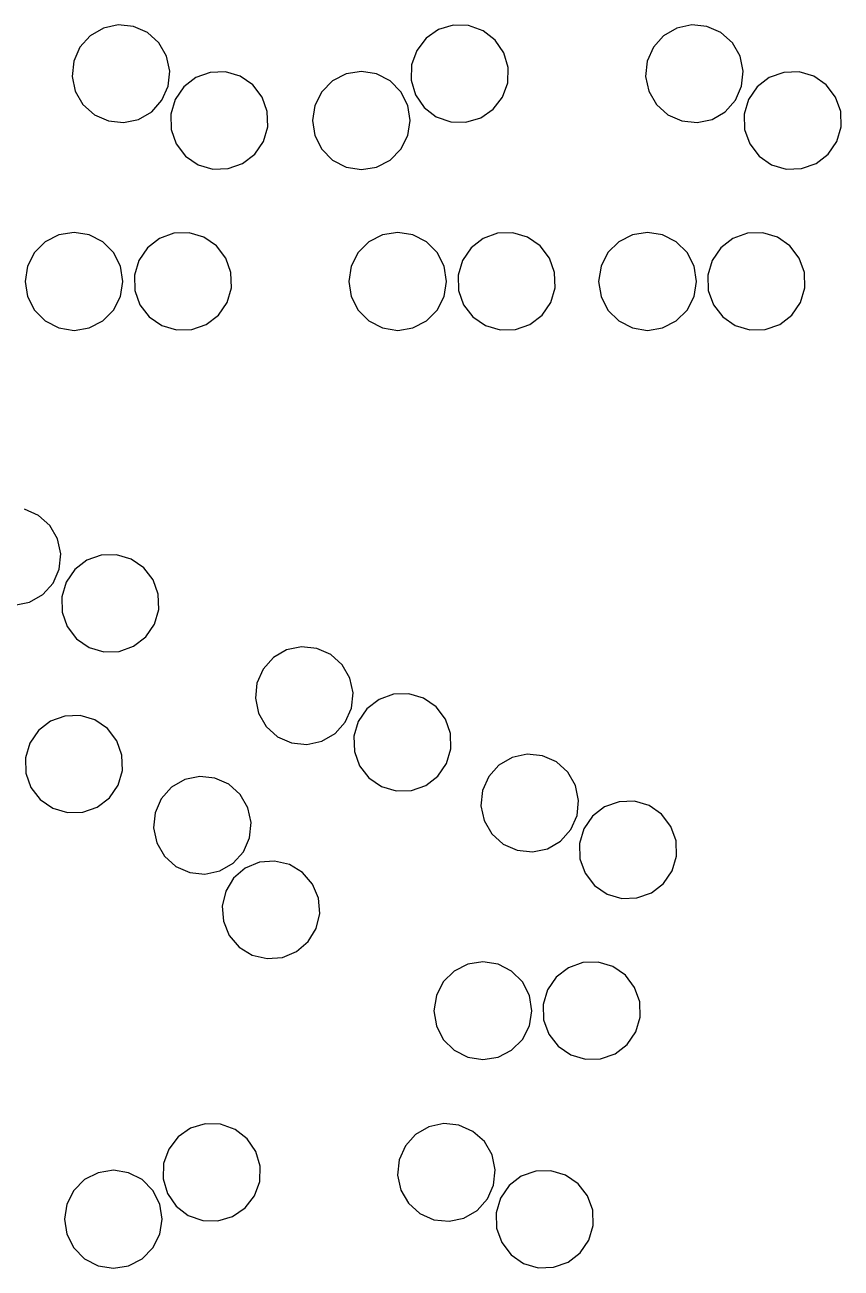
# Model space of a CAD drawing. Header units: metres. Extents: x -351 to 351, y -124 to 360.
# Drawn here: x 239.6 to 323.1, y -21.3 to 105.7 of the extents above; entities that cross this region are included whole.
import ezdxf

# ---------------------------------------------------------------- set-up
doc = ezdxf.new("R2010")
doc.units = ezdxf.units.M

msp = doc.modelspace()

# ---------------------------------------------------------------- linework, layer by layer
for p, q in [((249.15654, 105.73934, -623.5383), (247.62692, 105.41159, -623.5383)), ((250.71259, 105.57837, -623.5383), (249.15654, 105.73934, -623.5383)), ((252.14273, 104.94443, -623.5383), (250.71259, 105.57837, -623.5383)), ((283.41025, 105.704384, -623.5383), (281.90997, 105.261314, -623.5383)), ((284.97403, 105.662155, -623.5383), (283.41025, 105.704384, -623.5383)), ((286.4482, 105.13876, -623.5383), (284.97403, 105.662155, -623.5383)), ((307.79175, 105.73934, -623.5383), (306.26212, 105.41159, -623.5383)), ((309.34778, 105.57837, -623.5383), (307.79175, 105.73934, -623.5383)), ((310.77792, 104.94443, -623.5383), (309.34778, 105.57837, -623.5383)), ((246.27344, 104.627205, -623.5383), (245.22859, 103.46296, -623.5383)), ((247.62692, 105.41159, -623.5383), (246.27344, 104.627205, -623.5383)), ((253.30698, 103.89958, -623.5383), (252.14273, 104.94443, -623.5383)), ((280.62003, 104.37631, -623.5383), (279.66672, 103.13602, -623.5383)), ((281.90997, 105.261314, -623.5383), (280.62003, 104.37631, -623.5383)), ((287.68854, 104.18543, -623.5383), (286.4482, 105.13876, -623.5383)), ((304.90863, 104.627205, -623.5383), (303.86377, 103.46296, -623.5383)), ((306.26212, 105.41159, -623.5383), (304.90863, 104.627205, -623.5383)), ((311.94217, 103.89958, -623.5383), (310.77792, 104.94443, -623.5383)), ((245.22859, 103.46296, -623.5383), (244.59465, 102.03282, -623.5383)), ((254.09135, 102.546104, -623.5383), (253.30698, 103.89958, -623.5383)), ((279.66672, 103.13602, -623.5383), (279.1433, 101.66183, -623.5383)), ((288.57352, 102.89549, -623.5383), (287.68854, 104.18543, -623.5383)), ((303.86377, 103.46296, -623.5383), (303.22986, 102.03282, -623.5383)), ((312.72656, 102.546104, -623.5383), (311.94217, 103.89958, -623.5383)), ((244.59465, 102.03282, -623.5383), (244.43369, 100.47678, -623.5383)), ((254.4191, 101.01648, -623.5383), (254.09135, 102.546104, -623.5383)), ((279.1433, 101.66183, -623.5383), (279.10107, 100.09805, -623.5383)), ((289.0166, 101.3952, -623.5383), (288.57352, 102.89549, -623.5383)), ((303.22986, 102.03282, -623.5383), (303.06888, 100.47678, -623.5383)), ((313.0543, 101.01648, -623.5383), (312.72656, 102.546104, -623.5383)), ((244.43369, 100.47678, -623.5383), (244.76143, 98.94715, -623.5383)), ((254.25813, 99.460434, -623.5383), (254.4191, 101.01648, -623.5383)), ((258.55716, 100.88056, -623.5383), (257.08298, 100.35717, -623.5383)), ((260.12094, 100.92279, -623.5383), (258.55716, 100.88056, -623.5383)), ((261.62122, 100.47972, -623.5383), (260.12094, 100.92279, -623.5383)), ((262.91116, 99.59472, -623.5383), (261.62122, 100.47972, -623.5383)), ((272.4678, 100.72032, -623.5383), (271.07394, 100.01012, -623.5383)), ((274.01288, 100.965034, -623.5383), (272.4678, 100.72032, -623.5383)), ((275.55795, 100.72032, -623.5383), (274.01288, 100.965034, -623.5383)), ((276.9518, 100.01012, -623.5383), (275.55795, 100.72032, -623.5383)), ((288.97437, 99.83143, -623.5383), (289.0166, 101.3952, -623.5383)), ((303.06888, 100.47678, -623.5383), (303.3966, 98.94715, -623.5383)), ((312.8933, 99.460434, -623.5383), (313.0543, 101.01648, -623.5383)), ((317.19235, 100.88056, -623.5383), (315.71817, 100.35717, -623.5383)), ((318.75613, 100.92279, -623.5383), (317.19235, 100.88056, -623.5383)), ((320.2564, 100.47972, -623.5383), (318.75613, 100.92279, -623.5383)), ((321.54636, 99.59472, -623.5383), (320.2564, 100.47972, -623.5383)), ((253.62419, 98.0303, -623.5383), (254.25813, 99.460434, -623.5383)), ((255.84267, 99.40384, -623.5383), (254.95767, 98.1139, -623.5383)), ((257.08298, 100.35717, -623.5383), (255.84267, 99.40384, -623.5383)), ((263.86447, 98.35442, -623.5383), (262.91116, 99.59472, -623.5383)), ((271.07394, 100.01012, -623.5383), (269.9678, 98.90396, -623.5383)), ((278.05795, 98.90396, -623.5383), (276.9518, 100.01012, -623.5383)), ((279.10107, 100.09805, -623.5383), (279.54416, 98.59776, -623.5383)), ((288.45096, 98.35724, -623.5383), (288.97437, 99.83143, -623.5383)), ((312.2594, 98.0303, -623.5383), (312.8933, 99.460434, -623.5383)), ((314.47784, 99.40384, -623.5383), (313.59286, 98.1139, -623.5383)), ((315.71817, 100.35717, -623.5383), (314.47784, 99.40384, -623.5383)), ((322.49966, 98.35442, -623.5383), (321.54636, 99.59472, -623.5383)), ((244.76143, 98.94715, -623.5383), (245.5458, 97.59367, -623.5383)), ((252.57935, 96.86605, -623.5383), (253.62419, 98.0303, -623.5383)), ((254.95767, 98.1139, -623.5383), (254.51459, 96.61361, -623.5383)), ((264.38788, 96.88023, -623.5383), (263.86447, 98.35442, -623.5383)), ((269.9678, 98.90396, -623.5383), (269.2576, 97.51012, -623.5383)), ((278.76816, 97.51012, -623.5383), (278.05795, 98.90396, -623.5383)), ((279.54416, 98.59776, -623.5383), (280.42914, 97.30782, -623.5383)), ((287.49765, 97.11694, -623.5383), (288.45096, 98.35724, -623.5383)), ((303.3966, 98.94715, -623.5383), (304.181, 97.59367, -623.5383)), ((311.21454, 96.86605, -623.5383), (312.2594, 98.0303, -623.5383)), ((313.59286, 98.1139, -623.5383), (313.14978, 96.61361, -623.5383)), ((323.02307, 96.88023, -623.5383), (322.49966, 98.35442, -623.5383)), ((245.5458, 97.59367, -623.5383), (246.71007, 96.54883, -623.5383)), ((251.22586, 96.081665, -623.5383), (252.57935, 96.86605, -623.5383)), ((254.51459, 96.61361, -623.5383), (254.55682, 95.049835, -623.5383)), ((264.4301, 95.31646, -623.5383), (264.38788, 96.88023, -623.5383)), ((269.2576, 97.51012, -623.5383), (269.01288, 95.965034, -623.5383)), ((279.01288, 95.965034, -623.5383), (278.76816, 97.51012, -623.5383)), ((280.42914, 97.30782, -623.5383), (281.66946, 96.35449, -623.5383)), ((286.2077, 96.23194, -623.5383), (287.49765, 97.11694, -623.5383)), ((304.181, 97.59367, -623.5383), (305.34525, 96.54883, -623.5383)), ((309.86105, 96.081665, -623.5383), (311.21454, 96.86605, -623.5383)), ((313.14978, 96.61361, -623.5383), (313.19202, 95.049835, -623.5383)), ((323.0653, 95.31646, -623.5383), (323.02307, 96.88023, -623.5383)), ((246.71007, 96.54883, -623.5383), (248.1402, 95.91489, -623.5383)), ((248.1402, 95.91489, -623.5383), (249.69624, 95.753914, -623.5383)), ((249.69624, 95.753914, -623.5383), (251.22586, 96.081665, -623.5383)), ((263.98703, 93.81617, -623.5383), (264.4301, 95.31646, -623.5383)), ((269.01288, 95.965034, -623.5383), (269.2576, 94.41995, -623.5383)), ((278.76816, 94.41995, -623.5383), (279.01288, 95.965034, -623.5383)), ((281.66946, 96.35449, -623.5383), (283.14365, 95.8311, -623.5383)), ((283.14365, 95.8311, -623.5383), (284.70743, 95.78887, -623.5383)), ((284.70743, 95.78887, -623.5383), (286.2077, 96.23194, -623.5383)), ((305.34525, 96.54883, -623.5383), (306.7754, 95.91489, -623.5383)), ((306.7754, 95.91489, -623.5383), (308.33142, 95.753914, -623.5383)), ((308.33142, 95.753914, -623.5383), (309.86105, 96.081665, -623.5383)), ((322.62222, 93.81617, -623.5383), (323.0653, 95.31646, -623.5383)), ((254.55682, 95.049835, -623.5383), (255.08022, 93.575645, -623.5383)), ((269.2576, 94.41995, -623.5383), (269.9678, 93.02611, -623.5383)), ((278.05795, 93.02611, -623.5383), (278.76816, 94.41995, -623.5383)), ((313.19202, 95.049835, -623.5383), (313.71542, 93.575645, -623.5383)), ((255.08022, 93.575645, -623.5383), (256.03354, 92.33535, -623.5383)), ((263.10205, 92.52623, -623.5383), (263.98703, 93.81617, -623.5383)), ((269.9678, 93.02611, -623.5383), (271.07394, 91.91995, -623.5383)), ((276.9518, 91.919945, -623.5383), (278.05795, 93.02611, -623.5383)), ((313.71542, 93.575645, -623.5383), (314.66873, 92.33535, -623.5383)), ((321.73724, 92.52623, -623.5383), (322.62222, 93.81617, -623.5383)), ((256.03354, 92.33535, -623.5383), (257.3235, 91.45035, -623.5383)), ((260.38754, 91.04951, -623.5383), (261.86172, 91.5729, -623.5383)), ((261.86172, 91.5729, -623.5383), (263.10205, 92.52623, -623.5383)), ((271.07394, 91.91995, -623.5383), (272.4678, 91.20975, -623.5383)), ((275.55795, 91.20975, -623.5383), (276.9518, 91.919945, -623.5383)), ((314.66873, 92.33535, -623.5383), (315.95868, 91.45035, -623.5383)), ((319.02274, 91.04951, -623.5383), (320.49692, 91.5729, -623.5383)), ((320.49692, 91.5729, -623.5383), (321.73724, 92.52623, -623.5383)), ((257.3235, 91.45035, -623.5383), (258.82376, 91.00728, -623.5383)), ((258.82376, 91.00728, -623.5383), (260.38754, 91.04951, -623.5383)), ((272.4678, 91.20975, -623.5383), (274.01288, 90.965034, -623.5383)), ((274.01288, 90.965034, -623.5383), (275.55795, 91.20975, -623.5383)), ((315.95868, 91.45035, -623.5383), (317.45895, 91.00728, -623.5383)), ((317.45895, 91.00728, -623.5383), (319.02274, 91.04951, -623.5383)), ((243.08774, 84.277084, -623.5383), (241.69391, 83.56688, -623.5383)), ((244.63283, 84.5218, -623.5383), (243.08774, 84.277084, -623.5383)), ((246.17792, 84.277084, -623.5383), (244.63283, 84.5218, -623.5383)), ((247.57175, 83.56688, -623.5383), (246.17792, 84.277084, -623.5383)), ((253.36932, 83.91393, -623.5383), (252.12903, 82.9606, -623.5383)), ((254.84352, 84.437325, -623.5383), (253.36932, 83.91393, -623.5383)), ((256.4073, 84.47955, -623.5383), (254.84352, 84.437325, -623.5383)), ((257.90756, 84.03648, -623.5383), (256.4073, 84.47955, -623.5383)), ((259.1975, 83.15148, -623.5383), (257.90756, 84.03648, -623.5383)), ((276.18146, 84.277084, -623.5383), (274.7876, 83.56688, -623.5383)), ((277.72653, 84.5218, -623.5383), (276.18146, 84.277084, -623.5383)), ((279.2716, 84.277084, -623.5383), (277.72653, 84.5218, -623.5383)), ((280.66547, 83.56688, -623.5383), (279.2716, 84.277084, -623.5383)), ((286.463, 83.91393, -623.5383), (285.2227, 82.9606, -623.5383)), ((287.9372, 84.437325, -623.5383), (286.463, 83.91393, -623.5383)), ((289.50098, 84.47955, -623.5383), (287.9372, 84.437325, -623.5383)), ((291.00125, 84.03648, -623.5383), (289.50098, 84.47955, -623.5383)), ((292.2912, 83.15148, -623.5383), (291.00125, 84.03648, -623.5383)), ((301.72296, 84.277084, -623.5383), (300.3291, 83.56688, -623.5383)), ((303.26804, 84.5218, -623.5383), (301.72296, 84.277084, -623.5383)), ((304.8131, 84.277084, -623.5383), (303.26804, 84.5218, -623.5383)), ((306.20697, 83.56688, -623.5383), (304.8131, 84.277084, -623.5383)), ((312.00452, 83.91393, -623.5383), (310.7642, 82.9606, -623.5383)), ((313.4787, 84.437325, -623.5383), (312.00452, 83.91393, -623.5383)), ((315.04248, 84.47955, -623.5383), (313.4787, 84.437325, -623.5383)), ((316.54276, 84.03648, -623.5383), (315.04248, 84.47955, -623.5383)), ((317.8327, 83.15148, -623.5383), (316.54276, 84.03648, -623.5383)), ((241.69391, 83.56688, -623.5383), (240.58774, 82.460724, -623.5383)), ((248.67792, 82.460724, -623.5383), (247.57175, 83.56688, -623.5383)), ((252.12903, 82.9606, -623.5383), (251.24402, 81.67066, -623.5383)), ((260.15085, 81.91119, -623.5383), (259.1975, 83.15148, -623.5383)), ((274.7876, 83.56688, -623.5383), (273.68146, 82.460724, -623.5383)), ((281.7716, 82.460724, -623.5383), (280.66547, 83.56688, -623.5383)), ((285.2227, 82.9606, -623.5383), (284.3377, 81.67066, -623.5383)), ((293.2445, 81.91119, -623.5383), (292.2912, 83.15148, -623.5383)), ((300.3291, 83.56688, -623.5383), (299.22296, 82.460724, -623.5383)), ((307.3131, 82.460724, -623.5383), (306.20697, 83.56688, -623.5383)), ((310.7642, 82.9606, -623.5383), (309.8792, 81.67066, -623.5383)), ((318.786, 81.91119, -623.5383), (317.8327, 83.15148, -623.5383)), ((240.58774, 82.460724, -623.5383), (239.87755, 81.06688, -623.5383)), ((249.3881, 81.06688, -623.5383), (248.67792, 82.460724, -623.5383)), ((251.24402, 81.67066, -623.5383), (250.80095, 80.17037, -623.5383)), ((260.67426, 80.437, -623.5383), (260.15085, 81.91119, -623.5383)), ((273.68146, 82.460724, -623.5383), (272.97125, 81.06688, -623.5383)), ((282.4818, 81.06688, -623.5383), (281.7716, 82.460724, -623.5383)), ((284.3377, 81.67066, -623.5383), (283.89462, 80.17037, -623.5383)), ((293.7679, 80.437, -623.5383), (293.2445, 81.91119, -623.5383)), ((299.22296, 82.460724, -623.5383), (298.51276, 81.06688, -623.5383)), ((308.02332, 81.06688, -623.5383), (307.3131, 82.460724, -623.5383)), ((309.8792, 81.67066, -623.5383), (309.43613, 80.17037, -623.5383)), ((319.30942, 80.437, -623.5383), (318.786, 81.91119, -623.5383)), ((239.87755, 81.06688, -623.5383), (239.63283, 79.5218, -623.5383)), ((249.63283, 79.5218, -623.5383), (249.3881, 81.06688, -623.5383)), ((250.80095, 80.17037, -623.5383), (250.84319, 78.6066, -623.5383)), ((260.71646, 78.87322, -623.5383), (260.67426, 80.437, -623.5383)), ((272.97125, 81.06688, -623.5383), (272.72653, 79.5218, -623.5383)), ((282.72653, 79.5218, -623.5383), (282.4818, 81.06688, -623.5383)), ((283.89462, 80.17037, -623.5383), (283.93686, 78.6066, -623.5383)), ((293.81015, 78.87322, -623.5383), (293.7679, 80.437, -623.5383)), ((298.51276, 81.06688, -623.5383), (298.26804, 79.5218, -623.5383)), ((308.26804, 79.5218, -623.5383), (308.02332, 81.06688, -623.5383)), ((309.43613, 80.17037, -623.5383), (309.47836, 78.6066, -623.5383)), ((319.35165, 78.87322, -623.5383), (319.30942, 80.437, -623.5383)), ((239.63283, 79.5218, -623.5383), (239.87755, 77.976715, -623.5383)), ((249.3881, 77.976715, -623.5383), (249.63283, 79.5218, -623.5383)), ((260.2734, 77.37293, -623.5383), (260.71646, 78.87322, -623.5383)), ((272.72653, 79.5218, -623.5383), (272.97125, 77.976715, -623.5383)), ((282.4818, 77.976715, -623.5383), (282.72653, 79.5218, -623.5383)), ((293.36707, 77.37293, -623.5383), (293.81015, 78.87322, -623.5383)), ((298.26804, 79.5218, -623.5383), (298.51276, 77.976715, -623.5383)), ((308.02332, 77.976715, -623.5383), (308.26804, 79.5218, -623.5383)), ((318.90857, 77.37293, -623.5383), (319.35165, 78.87322, -623.5383)), ((239.87755, 77.976715, -623.5383), (240.58774, 76.58287, -623.5383)), ((248.67792, 76.58287, -623.5383), (249.3881, 77.976715, -623.5383)), ((250.84319, 78.6066, -623.5383), (251.36658, 77.13241, -623.5383)), ((272.97125, 77.976715, -623.5383), (273.68146, 76.58287, -623.5383)), ((281.7716, 76.58287, -623.5383), (282.4818, 77.976715, -623.5383)), ((283.93686, 78.6066, -623.5383), (284.46027, 77.13241, -623.5383)), ((298.51276, 77.976715, -623.5383), (299.22296, 76.58287, -623.5383)), ((307.3131, 76.58287, -623.5383), (308.02332, 77.976715, -623.5383)), ((309.47836, 78.6066, -623.5383), (310.00177, 77.13241, -623.5383)), ((240.58774, 76.58287, -623.5383), (241.6939, 75.476715, -623.5383)), ((247.57175, 75.476715, -623.5383), (248.67792, 76.58287, -623.5383)), ((251.36658, 77.13241, -623.5383), (252.3199, 75.89211, -623.5383)), ((259.3884, 76.08299, -623.5383), (260.2734, 77.37293, -623.5383)), ((273.68146, 76.58287, -623.5383), (274.7876, 75.476715, -623.5383)), ((280.66547, 75.476715, -623.5383), (281.7716, 76.58287, -623.5383)), ((284.46027, 77.13241, -623.5383), (285.41357, 75.89211, -623.5383)), ((292.4821, 76.08299, -623.5383), (293.36707, 77.37293, -623.5383)), ((299.22296, 76.58287, -623.5383), (300.3291, 75.476715, -623.5383)), ((306.20697, 75.476715, -623.5383), (307.3131, 76.58287, -623.5383)), ((310.00177, 77.13241, -623.5383), (310.95508, 75.89211, -623.5383)), ((318.0236, 76.08299, -623.5383), (318.90857, 77.37293, -623.5383)), ((241.6939, 75.476715, -623.5383), (243.08774, 74.76652, -623.5383)), ((246.17792, 74.76652, -623.5383), (247.57175, 75.476715, -623.5383)), ((252.3199, 75.89211, -623.5383), (253.60985, 75.00711, -623.5383)), ((253.60985, 75.00711, -623.5383), (255.11014, 74.56404, -623.5383)), ((256.67392, 74.60627, -623.5383), (258.1481, 75.12966, -623.5383)), ((258.1481, 75.12966, -623.5383), (259.3884, 76.08299, -623.5383)), ((274.7876, 75.476715, -623.5383), (276.18146, 74.76652, -623.5383)), ((279.2716, 74.76652, -623.5383), (280.66547, 75.476715, -623.5383)), ((285.41357, 75.89211, -623.5383), (286.70352, 75.00711, -623.5383)), ((286.70352, 75.00711, -623.5383), (288.2038, 74.56404, -623.5383)), ((289.76758, 74.60627, -623.5383), (291.24176, 75.12966, -623.5383)), ((291.24176, 75.12966, -623.5383), (292.4821, 76.08299, -623.5383)), ((300.3291, 75.476715, -623.5383), (301.72296, 74.76652, -623.5383)), ((304.8131, 74.76652, -623.5383), (306.20697, 75.476715, -623.5383)), ((310.95508, 75.89211, -623.5383), (312.24503, 75.00711, -623.5383)), ((312.24503, 75.00711, -623.5383), (313.7453, 74.56404, -623.5383)), ((315.30908, 74.60627, -623.5383), (316.78326, 75.12966, -623.5383)), ((316.78326, 75.12966, -623.5383), (318.0236, 76.08299, -623.5383)), ((243.08774, 74.76652, -623.5383), (244.63283, 74.5218, -623.5383)), ((244.63283, 74.5218, -623.5383), (246.17792, 74.76652, -623.5383)), ((255.11014, 74.56404, -623.5383), (256.67392, 74.60627, -623.5383)), ((276.18146, 74.76652, -623.5383), (277.72653, 74.5218, -623.5383)), ((277.72653, 74.5218, -623.5383), (279.2716, 74.76652, -623.5383)), ((288.2038, 74.56404, -623.5383), (289.76758, 74.60627, -623.5383)), ((301.72296, 74.76652, -623.5383), (303.26804, 74.5218, -623.5383)), ((303.26804, 74.5218, -623.5383), (304.8131, 74.76652, -623.5383)), ((313.7453, 74.56404, -623.5383), (315.30908, 74.60627, -623.5383)), ((241.00081, 55.610603, -623.5383), (239.57066, 56.24454, -623.5383)), ((242.16504, 54.565754, -623.5383), (241.00081, 55.610603, -623.5383)), ((242.94943, 53.212273, -623.5383), (242.16504, 54.565754, -623.5383)), ((243.27718, 51.682648, -623.5383), (242.94943, 53.212273, -623.5383)), ((243.11621, 50.126606, -623.5383), (243.27718, 51.682648, -623.5383)), ((245.94106, 51.023335, -623.5383), (244.70076, 50.070007, -623.5383)), ((247.41525, 51.54673, -623.5383), (245.94106, 51.023335, -623.5383)), ((248.97902, 51.58896, -623.5383), (247.41525, 51.54673, -623.5383)), ((250.47931, 51.14589, -623.5383), (248.97902, 51.58896, -623.5383)), ((251.76926, 50.260887, -623.5383), (250.47931, 51.14589, -623.5383)), ((242.48227, 48.69647, -623.5383), (243.11621, 50.126606, -623.5383)), ((244.70076, 50.070007, -623.5383), (243.81577, 48.780067, -623.5383)), ((252.72258, 49.020588, -623.5383), (251.76926, 50.260887, -623.5383)), ((241.43742, 47.532223, -623.5383), (242.48227, 48.69647, -623.5383)), ((243.81577, 48.780067, -623.5383), (243.37268, 47.279778, -623.5383)), ((253.24597, 47.546402, -623.5383), (252.72258, 49.020588, -623.5383)), ((240.08394, 46.747833, -623.5383), (241.43742, 47.532223, -623.5383)), ((243.37268, 47.279778, -623.5383), (243.41492, 45.716003, -623.5383)), ((253.28821, 45.982628, -623.5383), (253.24597, 47.546402, -623.5383)), ((238.55432, 46.420086, -623.5383), (240.08394, 46.747833, -623.5383)), ((252.84512, 44.482338, -623.5383), (253.28821, 45.982628, -623.5383)), ((243.41492, 45.716003, -623.5383), (243.93831, 44.241814, -623.5383)), ((251.96013, 43.192398, -623.5383), (252.84512, 44.482338, -623.5383)), ((243.93831, 44.241814, -623.5383), (244.89163, 43.001514, -623.5383)), ((244.89163, 43.001514, -623.5383), (246.18158, 42.116516, -623.5383)), ((246.18158, 42.116516, -623.5383), (247.68187, 41.673447, -623.5383)), ((249.24564, 41.715675, -623.5383), (250.71983, 42.23907, -623.5383)), ((250.71983, 42.23907, -623.5383), (251.96013, 43.192398, -623.5383)), ((267.89615, 42.182755, -623.5383), (266.36652, 41.855007, -623.5383)), ((269.45218, 42.021782, -623.5383), (267.89615, 42.182755, -623.5383)), ((270.88232, 41.387844, -623.5383), (269.45218, 42.021782, -623.5383)), ((247.68187, 41.673447, -623.5383), (249.24564, 41.715675, -623.5383)), ((265.01303, 41.070618, -623.5383), (263.96817, 39.906372, -623.5383)), ((266.36652, 41.855007, -623.5383), (265.01303, 41.070618, -623.5383)), ((272.04657, 40.342995, -623.5383), (270.88232, 41.387844, -623.5383)), ((263.96817, 39.906372, -623.5383), (263.33426, 38.476234, -623.5383)), ((272.83096, 38.989517, -623.5383), (272.04657, 40.342995, -623.5383)), ((263.33426, 38.476234, -623.5383), (263.17328, 36.920193, -623.5383)), ((273.1587, 37.45989, -623.5383), (272.83096, 38.989517, -623.5383)), ((263.17328, 36.920193, -623.5383), (263.501, 35.390568, -623.5383)), ((272.9977, 35.903847, -623.5383), (273.1587, 37.45989, -623.5383)), ((277.29675, 37.32397, -623.5383), (275.82257, 36.800575, -623.5383)), ((278.86053, 37.366203, -623.5383), (277.29675, 37.32397, -623.5383)), ((280.3608, 36.92313, -623.5383), (278.86053, 37.366203, -623.5383)), ((281.65076, 36.03813, -623.5383), (280.3608, 36.92313, -623.5383)), ((272.3638, 34.47371, -623.5383), (272.9977, 35.903847, -623.5383)), ((274.58224, 35.847248, -623.5383), (273.69727, 34.55731, -623.5383)), ((275.82257, 36.800575, -623.5383), (274.58224, 35.847248, -623.5383)), ((282.60406, 34.79783, -623.5383), (281.65076, 36.03813, -623.5383)), ((242.2274, 34.580097, -623.5383), (240.9871, 33.62677, -623.5383)), ((243.7016, 35.103493, -623.5383), (242.2274, 34.580097, -623.5383)), ((245.26537, 35.14572, -623.5383), (243.7016, 35.103493, -623.5383)), ((246.76566, 34.702652, -623.5383), (245.26537, 35.14572, -623.5383)), ((248.0556, 33.81765, -623.5383), (246.76566, 34.702652, -623.5383)), ((263.501, 35.390568, -623.5383), (264.2854, 34.037086, -623.5383)), ((271.31894, 33.309464, -623.5383), (272.3638, 34.47371, -623.5383)), ((273.69727, 34.55731, -623.5383), (273.25418, 33.05702, -623.5383)), ((283.12747, 33.323643, -623.5383), (282.60406, 34.79783, -623.5383)), ((240.9871, 33.62677, -623.5383), (240.10211, 32.336826, -623.5383)), ((249.00893, 32.57735, -623.5383), (248.0556, 33.81765, -623.5383)), ((264.2854, 34.037086, -623.5383), (265.44965, 32.992237, -623.5383)), ((269.96545, 32.525074, -623.5383), (271.31894, 33.309464, -623.5383)), ((273.25418, 33.05702, -623.5383), (273.29642, 31.493244, -623.5383)), ((283.1697, 31.759867, -623.5383), (283.12747, 33.323643, -623.5383)), ((240.10211, 32.336826, -623.5383), (239.65903, 30.83654, -623.5383)), ((249.53232, 31.10316, -623.5383), (249.00893, 32.57735, -623.5383)), ((265.44965, 32.992237, -623.5383), (266.8798, 32.3583, -623.5383)), ((266.8798, 32.3583, -623.5383), (268.43582, 32.197327, -623.5383)), ((268.43582, 32.197327, -623.5383), (269.96545, 32.525074, -623.5383)), ((239.65903, 30.83654, -623.5383), (239.70126, 29.272764, -623.5383)), ((249.57455, 29.539387, -623.5383), (249.53232, 31.10316, -623.5383)), ((273.29642, 31.493244, -623.5383), (273.81982, 30.019056, -623.5383)), ((282.72662, 30.25958, -623.5383), (283.1697, 31.759867, -623.5383)), ((289.4289, 30.877972, -623.5383), (288.0754, 30.093584, -623.5383)), ((290.95853, 31.20572, -623.5383), (289.4289, 30.877972, -623.5383)), ((292.51456, 31.044746, -623.5383), (290.95853, 31.20572, -623.5383)), ((293.9447, 30.41081, -623.5383), (292.51456, 31.044746, -623.5383)), ((239.70126, 29.272764, -623.5383), (240.22466, 27.798576, -623.5383)), ((249.13147, 28.0391, -623.5383), (249.57455, 29.539387, -623.5383)), ((273.81982, 30.019056, -623.5383), (274.77313, 28.778755, -623.5383)), ((281.84164, 28.969637, -623.5383), (282.72662, 30.25958, -623.5383)), ((288.0754, 30.093584, -623.5383), (287.03055, 28.92934, -623.5383)), ((295.10895, 29.365963, -623.5383), (293.9447, 30.41081, -623.5383)), ((295.89334, 28.012482, -623.5383), (295.10895, 29.365963, -623.5383)), ((248.24648, 26.749157, -623.5383), (249.13147, 28.0391, -623.5383)), ((255.94647, 28.603819, -623.5383), (254.59299, 27.819431, -623.5383)), ((257.4761, 28.931568, -623.5383), (255.94647, 28.603819, -623.5383)), ((259.03214, 28.770596, -623.5383), (257.4761, 28.931568, -623.5383)), ((260.46228, 28.136658, -623.5383), (259.03214, 28.770596, -623.5383)), ((261.62653, 27.09181, -623.5383), (260.46228, 28.136658, -623.5383)), ((274.77313, 28.778755, -623.5383), (276.06308, 27.893757, -623.5383)), ((279.12714, 27.492916, -623.5383), (280.60132, 28.01631, -623.5383)), ((280.60132, 28.01631, -623.5383), (281.84164, 28.969637, -623.5383)), ((287.03055, 28.92934, -623.5383), (286.39664, 27.4992, -623.5383)), ((296.22107, 26.482855, -623.5383), (295.89334, 28.012482, -623.5383)), ((240.22466, 27.798576, -623.5383), (241.17798, 26.558277, -623.5383)), ((247.00618, 25.79583, -623.5383), (248.24648, 26.749157, -623.5383)), ((254.59299, 27.819431, -623.5383), (253.54814, 26.655186, -623.5383)), ((262.41092, 25.738329, -623.5383), (261.62653, 27.09181, -623.5383)), ((276.06308, 27.893757, -623.5383), (277.56335, 27.450686, -623.5383)), ((277.56335, 27.450686, -623.5383), (279.12714, 27.492916, -623.5383)), ((286.39664, 27.4992, -623.5383), (286.23566, 25.943161, -623.5383)), ((241.17798, 26.558277, -623.5383), (242.46793, 25.673277, -623.5383)), ((242.46793, 25.673277, -623.5383), (243.96822, 25.230206, -623.5383)), ((245.53198, 25.272434, -623.5383), (247.00618, 25.79583, -623.5383)), ((253.54814, 26.655186, -623.5383), (252.9142, 25.225046, -623.5383)), ((262.73865, 24.208702, -623.5383), (262.41092, 25.738329, -623.5383)), ((286.23566, 25.943161, -623.5383), (286.5634, 24.413532, -623.5383)), ((296.0601, 24.926815, -623.5383), (296.22107, 26.482855, -623.5383)), ((298.88495, 25.823544, -623.5383), (297.64462, 24.870216, -623.5383)), ((300.35913, 26.34694, -623.5383), (298.88495, 25.823544, -623.5383)), ((301.9229, 26.389168, -623.5383), (300.35913, 26.34694, -623.5383)), ((303.4232, 25.946096, -623.5383), (301.9229, 26.389168, -623.5383)), ((304.71313, 25.061096, -623.5383), (303.4232, 25.946096, -623.5383)), ((243.96822, 25.230206, -623.5383), (245.53198, 25.272434, -623.5383)), ((252.9142, 25.225046, -623.5383), (252.75323, 23.669006, -623.5383)), ((262.57767, 22.652662, -623.5383), (262.73865, 24.208702, -623.5383)), ((286.5634, 24.413532, -623.5383), (287.34778, 23.060051, -623.5383)), ((295.42618, 23.496675, -623.5383), (296.0601, 24.926815, -623.5383)), ((297.64462, 24.870216, -623.5383), (296.75964, 23.580273, -623.5383)), ((305.66644, 23.820797, -623.5383), (304.71313, 25.061096, -623.5383)), ((252.75323, 23.669006, -623.5383), (253.08098, 22.13938, -623.5383)), ((287.34778, 23.060051, -623.5383), (288.51202, 22.015203, -623.5383)), ((294.38132, 22.33243, -623.5383), (295.42618, 23.496675, -623.5383)), ((296.75964, 23.580273, -623.5383), (296.31656, 22.079987, -623.5383)), ((306.18985, 22.346607, -623.5383), (305.66644, 23.820797, -623.5383)), ((253.08098, 22.13938, -623.5383), (253.86536, 20.785898, -623.5383)), ((261.94376, 21.222523, -623.5383), (262.57767, 22.652662, -623.5383)), ((288.51202, 22.015203, -623.5383), (289.94217, 21.381268, -623.5383)), ((293.02783, 21.548042, -623.5383), (294.38132, 22.33243, -623.5383)), ((296.31656, 22.079987, -623.5383), (296.3588, 20.51621, -623.5383)), ((306.2321, 20.782833, -623.5383), (306.18985, 22.346607, -623.5383)), ((253.86536, 20.785898, -623.5383), (255.02962, 19.74105, -623.5383)), ((260.8989, 20.058277, -623.5383), (261.94376, 21.222523, -623.5383)), ((289.94217, 21.381268, -623.5383), (291.4982, 21.220293, -623.5383)), ((291.4982, 21.220293, -623.5383), (293.02783, 21.548042, -623.5383)), ((296.3588, 20.51621, -623.5383), (296.8822, 19.042023, -623.5383)), ((305.789, 19.282547, -623.5383), (306.2321, 20.782833, -623.5383)), ((255.02962, 19.74105, -623.5383), (256.45975, 19.107113, -623.5383)), ((256.45975, 19.107113, -623.5383), (258.01578, 18.94614, -623.5383)), ((258.01578, 18.94614, -623.5383), (259.5454, 19.27389, -623.5383)), ((259.5454, 19.27389, -623.5383), (260.8989, 20.058277, -623.5383)), ((262.13885, 19.56067, -623.5383), (260.9518, 18.541794, -623.5383)), ((263.58264, 20.162865, -623.5383), (262.13885, 19.56067, -623.5383)), ((265.14188, 20.289429, -623.5383), (263.58264, 20.162865, -623.5383)), ((266.66388, 19.927973, -623.5383), (265.14188, 20.289429, -623.5383)), ((267.99973, 19.11388, -623.5383), (266.66388, 19.927973, -623.5383)), ((269.0186, 17.926842, -623.5383), (267.99973, 19.11388, -623.5383)), ((304.90402, 17.992603, -623.5383), (305.789, 19.282547, -623.5383)), ((260.9518, 18.541794, -623.5383), (260.13773, 17.205969, -623.5383)), ((269.6208, 16.483047, -623.5383), (269.0186, 17.926842, -623.5383)), ((296.8822, 19.042023, -623.5383), (297.8355, 17.801723, -623.5383)), ((297.8355, 17.801723, -623.5383), (299.12546, 16.916723, -623.5383)), ((303.6637, 17.039276, -623.5383), (304.90402, 17.992603, -623.5383)), ((260.13773, 17.205969, -623.5383), (259.77628, 15.683955, -623.5383)), ((299.12546, 16.916723, -623.5383), (300.62573, 16.473652, -623.5383)), ((302.1895, 16.51588, -623.5383), (303.6637, 17.039276, -623.5383)), ((259.77628, 15.683955, -623.5383), (259.90283, 14.124739, -623.5383)), ((269.74734, 14.923831, -623.5383), (269.6208, 16.483047, -623.5383)), ((300.62573, 16.473652, -623.5383), (302.1895, 16.51588, -623.5383)), ((259.90283, 14.124739, -623.5383), (260.50504, 12.680946, -623.5383)), ((269.3859, 13.401816, -623.5383), (269.74734, 14.923831, -623.5383)), ((268.5718, 12.065992, -623.5383), (269.3859, 13.401816, -623.5383)), ((260.50504, 12.680946, -623.5383), (261.5239, 11.493906, -623.5383)), ((261.5239, 11.493906, -623.5383), (262.85974, 10.679813, -623.5383)), ((267.38477, 11.047115, -623.5383), (268.5718, 12.065992, -623.5383)), ((262.85974, 10.679813, -623.5383), (264.38174, 10.318357, -623.5383)), ((264.38174, 10.318357, -623.5383), (265.94098, 10.444921, -623.5383)), ((265.94098, 10.444921, -623.5383), (267.38477, 11.047115, -623.5383)), ((283.49588, 9.033253, -623.5383), (282.38974, 7.927094, -623.5383)), ((284.88974, 9.743451, -623.5383), (283.49588, 9.033253, -623.5383)), ((286.4348, 9.988169, -623.5383), (284.88974, 9.743451, -623.5383)), ((287.9799, 9.743451, -623.5383), (286.4348, 9.988169, -623.5383)), ((289.37375, 9.033253, -623.5383), (287.9799, 9.743451, -623.5383)), ((290.4799, 7.927094, -623.5383), (289.37375, 9.033253, -623.5383)), ((295.1713, 9.380301, -623.5383), (293.93097, 8.426973, -623.5383)), ((296.64548, 9.903696, -623.5383), (295.1713, 9.380301, -623.5383)), ((298.20926, 9.945925, -623.5383), (296.64548, 9.903696, -623.5383)), ((299.70953, 9.502854, -623.5383), (298.20926, 9.945925, -623.5383)), ((300.99948, 8.617854, -623.5383), (299.70953, 9.502854, -623.5383)), ((282.38974, 7.927094, -623.5383), (281.67953, 6.533253, -623.5383)), ((291.1901, 6.533253, -623.5383), (290.4799, 7.927094, -623.5383)), ((293.93097, 8.426973, -623.5383), (293.046, 7.137032, -623.5383)), ((301.9528, 7.377554, -623.5383), (300.99948, 8.617854, -623.5383)), ((281.67953, 6.533253, -623.5383), (281.4348, 4.988167, -623.5383)), ((291.4348, 4.988168, -623.5383), (291.1901, 6.533253, -623.5383)), ((293.046, 7.137032, -623.5383), (292.6029, 5.636743, -623.5383)), ((302.4762, 5.903366, -623.5383), (301.9528, 7.377554, -623.5383)), ((292.6029, 5.636743, -623.5383), (292.64514, 4.072969, -623.5383)), ((302.51843, 4.339592, -623.5383), (302.4762, 5.903366, -623.5383)), ((281.4348, 4.988167, -623.5383), (281.67953, 3.443083, -623.5383)), ((291.1901, 3.443083, -623.5383), (291.4348, 4.988168, -623.5383)), ((292.64514, 4.072969, -623.5383), (293.16855, 2.59878, -623.5383)), ((302.07535, 2.839305, -623.5383), (302.51843, 4.339592, -623.5383)), ((281.67953, 3.443083, -623.5383), (282.38974, 2.049242, -623.5383)), ((290.4799, 2.049241, -623.5383), (291.1901, 3.443083, -623.5383)), ((293.16855, 2.59878, -623.5383), (294.12186, 1.358481, -623.5383)), ((301.19037, 1.549362, -623.5383), (302.07535, 2.839305, -623.5383)), ((282.38974, 2.049242, -623.5383), (283.49588, 0.943083, -623.5383)), ((289.37375, 0.943082, -623.5383), (290.4799, 2.049241, -623.5383)), ((294.12186, 1.358481, -623.5383), (295.4118, 0.473481, -623.5383)), ((299.95004, 0.596035, -623.5383), (301.19037, 1.549362, -623.5383)), ((283.49588, 0.943083, -623.5383), (284.88974, 0.232885, -623.5383)), ((284.88974, 0.232885, -623.5383), (286.4348, -0.011833, -623.5383)), ((286.4348, -0.011833, -623.5383), (287.9799, 0.232885, -623.5383)), ((287.9799, 0.232885, -623.5383), (289.37375, 0.943082, -623.5383)), ((295.4118, 0.473481, -623.5383), (296.91208, 0.03041, -623.5383)), ((296.91208, 0.03041, -623.5383), (298.47586, 0.072639, -623.5383)), ((298.47586, 0.072639, -623.5383), (299.95004, 0.596035, -623.5383)), ((256.55136, -7.020792, -623.5383), (255.26141, -7.905792, -623.5383)), ((258.05164, -6.577721, -623.5383), (256.55136, -7.020792, -623.5383)), ((259.61542, -6.61995, -623.5383), (258.05164, -6.577721, -623.5383)), ((261.0896, -7.143345, -623.5383), (259.61542, -6.61995, -623.5383)), ((262.32993, -8.096673, -623.5383), (261.0896, -7.143345, -623.5383)), ((280.9035, -6.870513, -623.5383), (279.55002, -7.654902, -623.5383)), ((282.43314, -6.542765, -623.5383), (280.9035, -6.870513, -623.5383)), ((283.98917, -6.703738, -623.5383), (282.43314, -6.542765, -623.5383)), ((285.4193, -7.337675, -623.5383), (283.98917, -6.703738, -623.5383)), ((286.58356, -8.382523, -623.5383), (285.4193, -7.337675, -623.5383)), ((255.26141, -7.905792, -623.5383), (254.30809, -9.14609, -623.5383)), ((263.2149, -9.386614, -623.5383), (262.32993, -8.096673, -623.5383)), ((278.50516, -8.819146, -623.5383), (277.87125, -10.249286, -623.5383)), ((279.55002, -7.654902, -623.5383), (278.50516, -8.819146, -623.5383)), ((287.36795, -9.736004, -623.5383), (286.58356, -8.382523, -623.5383)), ((254.30809, -9.14609, -623.5383), (253.7847, -10.620279, -623.5383)), ((263.658, -10.886903, -623.5383), (263.2149, -9.386614, -623.5383)), ((287.69568, -11.265631, -623.5383), (287.36795, -9.736004, -623.5383)), ((248.65425, -11.317075, -623.5383), (247.10916, -11.561792, -623.5383)), ((250.19934, -11.561792, -623.5383), (248.65425, -11.317075, -623.5383)), ((253.7847, -10.620279, -623.5383), (253.74246, -12.184055, -623.5383)), ((263.61575, -12.450677, -623.5383), (263.658, -10.886903, -623.5383)), ((277.87125, -10.249286, -623.5383), (277.71027, -11.805326, -623.5383)), ((287.5347, -12.821671, -623.5383), (287.69568, -11.265631, -623.5383)), ((291.83374, -11.401547, -623.5383), (290.35956, -11.924942, -623.5383)), ((293.39752, -11.359318, -623.5383), (291.83374, -11.401547, -623.5383)), ((294.8978, -11.802389, -623.5383), (293.39752, -11.359318, -623.5383)), ((245.71533, -12.27199, -623.5383), (244.60916, -13.378149, -623.5383)), ((247.10916, -11.561792, -623.5383), (245.71533, -12.27199, -623.5383)), ((251.59319, -12.27199, -623.5383), (250.19934, -11.561792, -623.5383)), ((252.69934, -13.378149, -623.5383), (251.59319, -12.27199, -623.5383)), ((253.74246, -12.184055, -623.5383), (254.18555, -13.684342, -623.5383)), ((263.09235, -13.924867, -623.5383), (263.61575, -12.450677, -623.5383)), ((277.71027, -11.805326, -623.5383), (278.038, -13.334952, -623.5383)), ((290.35956, -11.924942, -623.5383), (289.11923, -12.87827, -623.5383)), ((296.18774, -12.687389, -623.5383), (294.8978, -11.802389, -623.5383)), ((297.14105, -13.927689, -623.5383), (296.18774, -12.687389, -623.5383)), ((244.60916, -13.378149, -623.5383), (243.89897, -14.77199, -623.5383)), ((253.40953, -14.77199, -623.5383), (252.69934, -13.378149, -623.5383)), ((254.18555, -13.684342, -623.5383), (255.07054, -14.974284, -623.5383)), ((262.13904, -15.165166, -623.5383), (263.09235, -13.924867, -623.5383)), ((278.038, -13.334952, -623.5383), (278.8224, -14.688435, -623.5383)), ((286.9008, -14.251811, -623.5383), (287.5347, -12.821671, -623.5383)), ((289.11923, -12.87827, -623.5383), (288.23425, -14.168212, -623.5383)), ((297.66446, -15.401877, -623.5383), (297.14105, -13.927689, -623.5383)), ((243.89897, -14.77199, -623.5383), (243.65425, -16.317076, -623.5383)), ((253.65425, -16.317076, -623.5383), (253.40953, -14.77199, -623.5383)), ((255.07054, -14.974284, -623.5383), (256.31085, -15.927612, -623.5383)), ((260.8491, -16.050165, -623.5383), (262.13904, -15.165166, -623.5383)), ((278.8224, -14.688435, -623.5383), (279.98663, -15.733282, -623.5383)), ((285.85593, -15.416056, -623.5383), (286.9008, -14.251811, -623.5383)), ((288.23425, -14.168212, -623.5383), (287.79117, -15.6685, -623.5383)), ((243.65425, -16.317076, -623.5383), (243.89897, -17.862162, -623.5383)), ((253.40953, -17.86216, -623.5383), (253.65425, -16.317076, -623.5383)), ((256.31085, -15.927612, -623.5383), (257.78503, -16.451008, -623.5383)), ((257.78503, -16.451008, -623.5383), (259.34882, -16.493237, -623.5383)), ((259.34882, -16.493237, -623.5383), (260.8491, -16.050165, -623.5383)), ((279.98663, -15.733282, -623.5383), (281.41678, -16.367218, -623.5383)), ((281.41678, -16.367218, -623.5383), (282.9728, -16.528193, -623.5383)), ((282.9728, -16.528193, -623.5383), (284.50244, -16.200443, -623.5383)), ((284.50244, -16.200443, -623.5383), (285.85593, -15.416056, -623.5383)), ((287.79117, -15.6685, -623.5383), (287.8334, -17.232275, -623.5383)), ((297.7067, -16.965652, -623.5383), (297.66446, -15.401877, -623.5383)), ((287.8334, -17.232275, -623.5383), (288.3568, -18.706463, -623.5383)), ((297.2636, -18.465939, -623.5383), (297.7067, -16.965652, -623.5383)), ((243.89897, -17.862162, -623.5383), (244.60916, -19.256002, -623.5383)), ((252.69934, -19.256002, -623.5383), (253.40953, -17.86216, -623.5383)), ((288.3568, -18.706463, -623.5383), (289.31012, -19.946762, -623.5383)), ((296.37863, -19.755882, -623.5383), (297.2636, -18.465939, -623.5383)), ((244.60916, -19.256002, -623.5383), (245.71532, -20.36216, -623.5383)), ((251.59317, -20.362162, -623.5383), (252.69934, -19.256002, -623.5383)), ((289.31012, -19.946762, -623.5383), (290.60007, -20.831762, -623.5383)), ((295.1383, -20.70921, -623.5383), (296.37863, -19.755882, -623.5383)), ((245.71532, -20.36216, -623.5383), (247.10916, -21.07236, -623.5383)), ((247.10916, -21.07236, -623.5383), (248.65425, -21.317078, -623.5383)), ((248.65425, -21.317078, -623.5383), (250.19934, -21.07236, -623.5383)), ((250.19934, -21.07236, -623.5383), (251.59317, -20.362162, -623.5383)), ((290.60007, -20.831762, -623.5383), (292.10034, -21.274834, -623.5383)), ((292.10034, -21.274834, -623.5383), (293.66412, -21.232605, -623.5383)), ((293.66412, -21.232605, -623.5383), (295.1383, -20.70921, -623.5383))]:
    msp.add_line(p, q)

doc.saveas('drawing.dxf')
